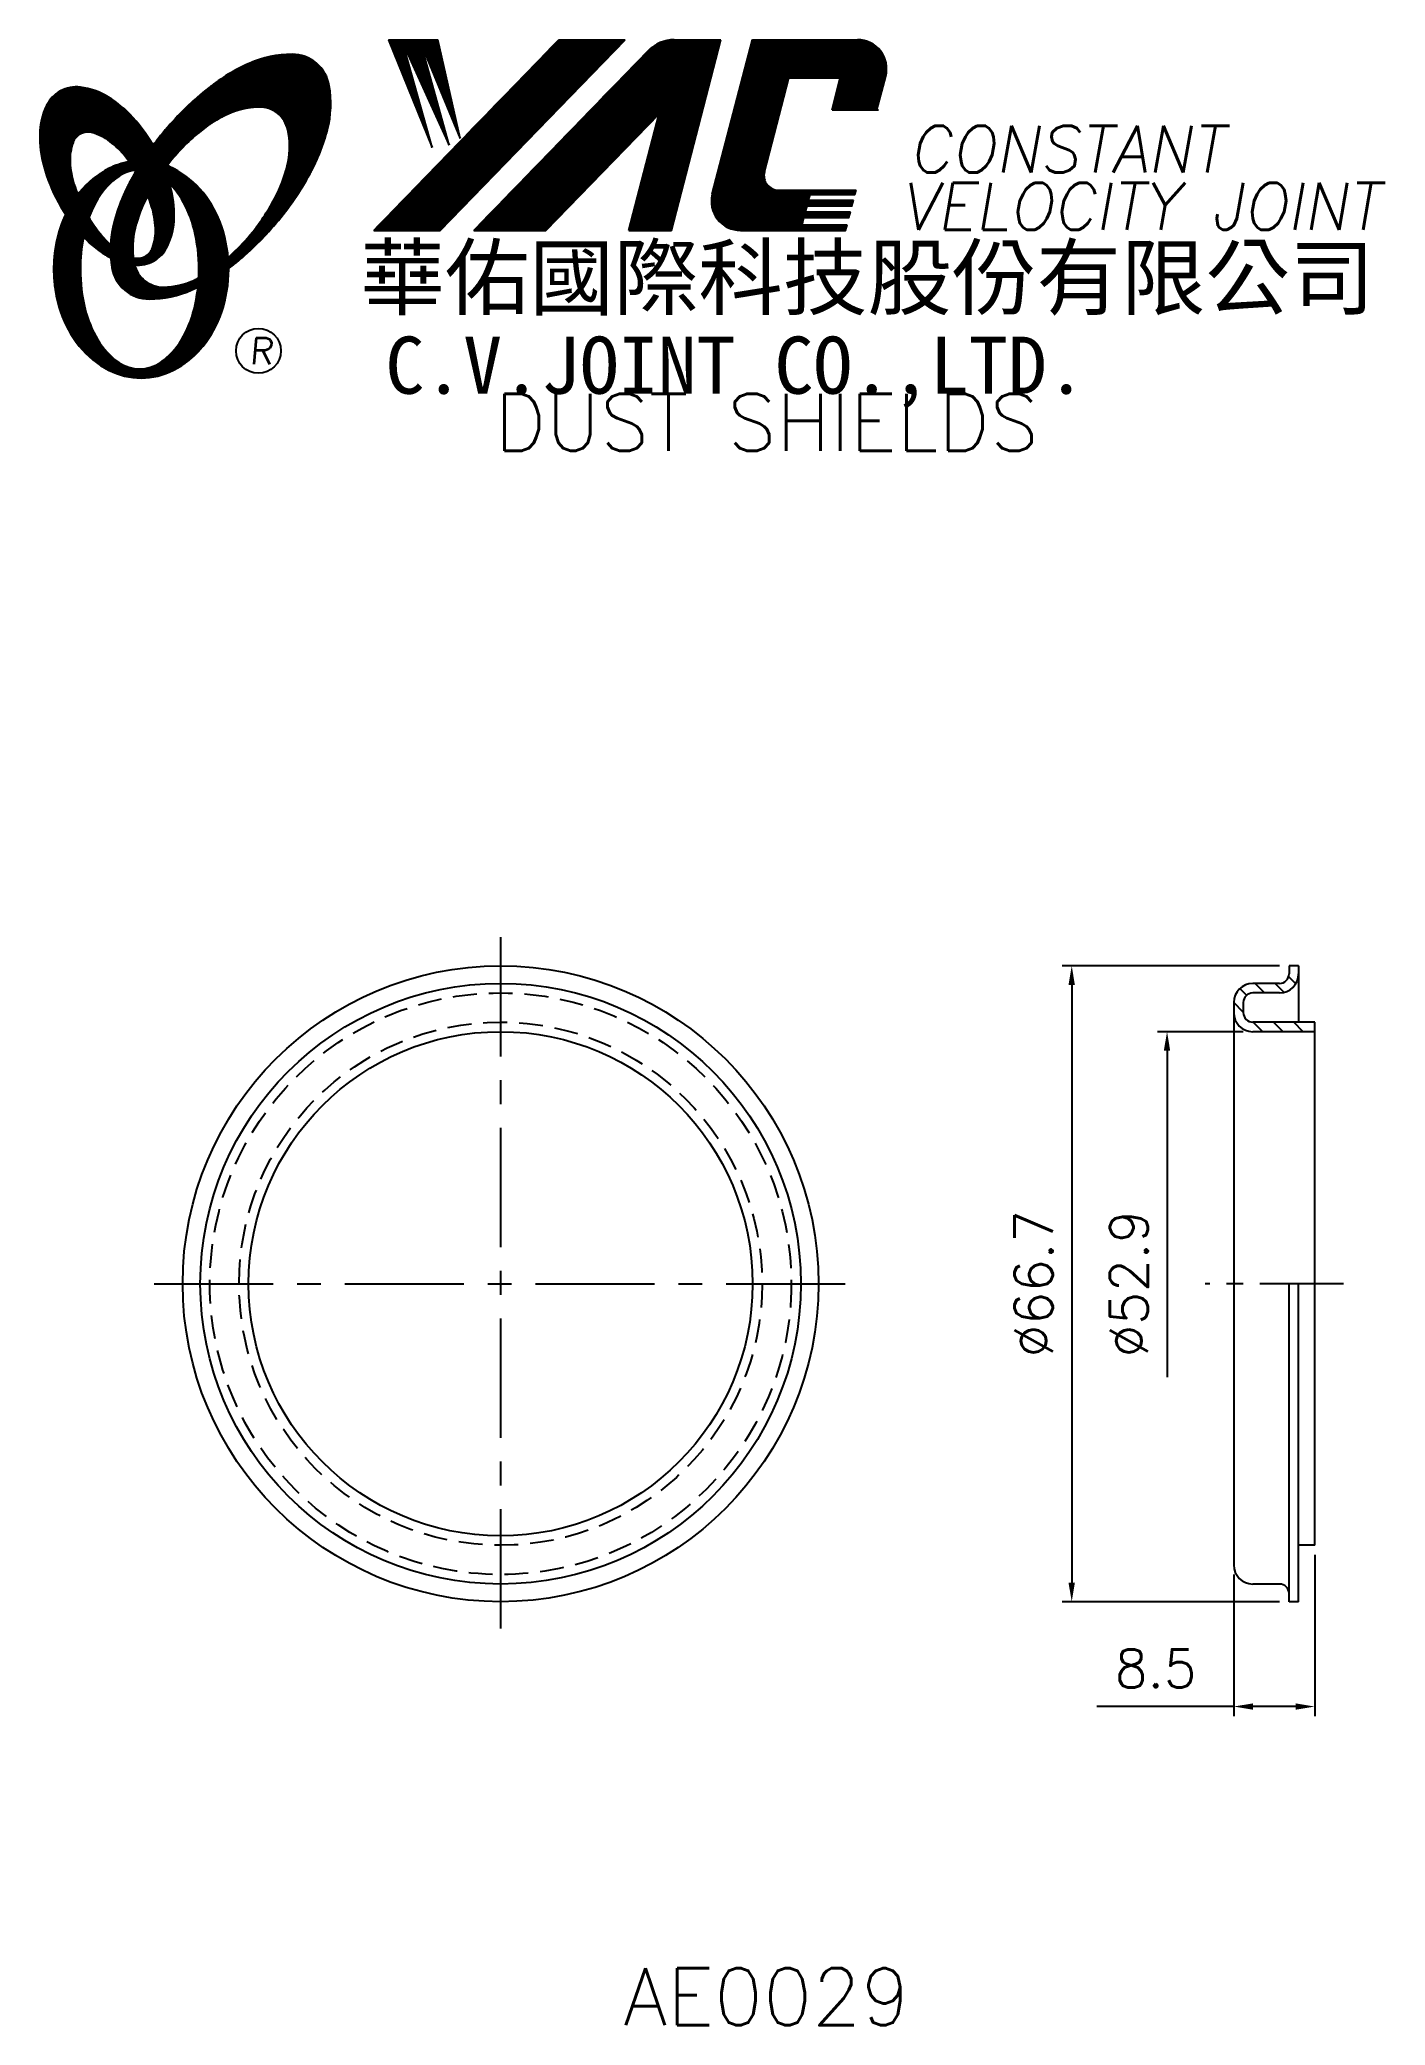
# Model space of a CAD drawing. Extents: x 544 to 685, y 340 to 548.
import ezdxf
from ezdxf.enums import TextEntityAlignment as Align

# ---------------------------------------------------------------- set-up
doc = ezdxf.new("R2010")
doc.units = 0
doc.header["$LTSCALE"] = 10
doc.header["$MEASUREMENT"] = 0
doc.linetypes.add('CENTER', pattern=[2, 1.25, -0.25, 0.25, -0.25])
doc.linetypes.add('HIDDEN', pattern=[0.375, 0.25, -0.125])
doc.layers.get('0').update_dxf_attribs({"linetype": 'CONTINUOUS'})
doc.layers.get('DEFPOINTS').update_dxf_attribs({"linetype": 'CONTINUOUS'})
doc.layers.add('4', color=7, linetype='CONTINUOUS')
doc.styles.add('CHINA', font='KAIU.TTF')
doc.styles.add('ITALICC', font='simplex.shx')
doc.dimstyles.new('STANDARD$0', dxfattribs={"dimtxt": 4, "dimasz": 2, "dimexe": 1, "dimexo": 1, "dimgap": 2, "dimtad": 1, "dimdec": 4, "dimzin": 10, "dimtxsty": 'ITALICC', "dimcen": 2, "dimclrd": 5, "dimclre": 5, "dimclrt": 18, "dimaunit": 1, "dimazin": 3, "dimtp": 0.1, "dimtfac": 0.7, "dimtdec": 4, "dimtmove": 0, "dimatfit": 3, "dimtolj": 1, "dimtzin": 10})
pattern_1 = [(45, (613.536305, 304.060158), (-0.00727476112, 0.00727476112), [])]
pattern_2 = [(45, (444.94576, 340.364567), (-0.00883883476, 0.00883883476), [])]

# ---------------------------------------------------------------- blocks, each defined once
blk = doc.blocks.new('*D4')
at = {"color": 5, "linetype": 'BYBLOCK'}
for p, q in [((670.25, 443.74), (661.25, 443.74)), ((662.25, 441.74), (662.25, 407.49))]:
    blk.add_line(p, q, dxfattribs=at)
blk.add_solid([(661.91, 441.74), (662.58, 441.74), (662.25, 443.74)], dxfattribs=at)
at = {"layer": 'DEFPOINTS', "color": 0, "linetype": 'BYBLOCK'}
for p in [(662.25, 443.74), (671.25, 443.74), (669.25, 390.86)]:
    blk.add_point(p, dxfattribs=at)
at = {"color": 18, "linetype": 'BYBLOCK', "insert": (658.25, 417.3), "char_height": 4, "attachment_point": 5, "rotation": 90, "style": 'ITALICC'}
blk.add_mtext('\\A1;∅52.9', dxfattribs=at)
blk = doc.blocks.new('*D5')
at = {"color": 5, "linetype": 'BYBLOCK'}
for p, q in [((674.05, 450.65), (651.25, 450.65)), ((652.25, 448.65), (652.25, 385.95)), ((674.05, 383.95), (651.25, 383.95))]:
    blk.add_line(p, q, dxfattribs=at)
for points in [[(651.91, 448.65), (652.58, 448.65), (652.25, 450.65)], [(651.91, 385.95), (652.58, 385.95), (652.25, 383.95)]]:
    blk.add_solid(points, dxfattribs=at)
at = {"layer": 'DEFPOINTS', "color": 0, "linetype": 'BYBLOCK'}
for p in [(675.05, 450.65), (652.25, 383.95), (675.05, 383.95)]:
    blk.add_point(p, dxfattribs=at)
at = {"color": 18, "linetype": 'BYBLOCK', "insert": (648.25, 417.3), "char_height": 4, "attachment_point": 5, "rotation": 90, "style": 'ITALICC'}
blk.add_mtext('\\A1;∅66.7', dxfattribs=at)
blk = doc.blocks.new('*D6')
at = {"color": 5, "linetype": 'BYBLOCK'}
for p, q in [((677.75, 388.86), (677.75, 371.95)), ((669.25, 386.8), (669.25, 371.95)), ((669.25, 372.95), (654.87, 372.95)), ((675.75, 372.95), (671.25, 372.95))]:
    blk.add_line(p, q, dxfattribs=at)
for points in [[(671.25, 373.28), (671.25, 372.62), (669.25, 372.95)], [(675.75, 373.28), (675.75, 372.62), (677.75, 372.95)]]:
    blk.add_solid(points, dxfattribs=at)
at = {"layer": 'DEFPOINTS', "color": 0, "linetype": 'BYBLOCK'}
for p in [(677.75, 389.86), (669.25, 387.8), (669.25, 372.95)]:
    blk.add_point(p, dxfattribs=at)
at = {"color": 18, "linetype": 'BYBLOCK', "insert": (661.06, 376.95), "char_height": 4, "attachment_point": 5, "style": 'ITALICC'}
blk.add_mtext('\\A1;8.5', dxfattribs=at)

msp = doc.modelspace()

# ---------------------------------------------------------------- hatches: boundary and pattern name
at = {"layer": '4', "linetype": 'CONTINUOUS'}
h = msp.add_hatch(dxfattribs=at)
h.set_pattern_fill('ANSI31', color=5, scale=0.1, style=0)
h.set_pattern_definition(pattern_2)
h.paths.add_polyline_path([(605.40447, 547.79555), (598.44716, 547.79555), (579.03055, 527.79179), (585.98786, 527.79179)])
h.paths.add_polyline_path([(608.95136, 540.02998), (605.77098, 527.79179), (610.25197, 527.79179), (615.4504, 547.79555), (610.55368, 547.79555, 0.202785967), (607.8196, 546.63913), (589.52547, 527.79179), (597.07238, 527.79179)])
h.paths.add_polyline_path([(622.57846, 543.79713), (627.97218, 543.79713), (627.10316, 540.45312), (631.81998, 540.45312), (632.7367, 543.98068, 0.490800957), (629.7865, 547.79555), (618.75219, 547.79555), (614.54513, 531.60666, 0.490800957), (617.49533, 527.79179), (628.52965, 527.79179), (628.68409, 528.3861), (623.96727, 528.3861), (624.16064, 529.13019), (628.87746, 529.13019), (629.03602, 529.74032), (624.3192, 529.74032), (624.48044, 530.36079), (629.19726, 530.36079), (629.35344, 530.96178), (624.63662, 530.96178), (624.79342, 531.56516), (629.51025, 531.56516), (629.62698, 532.01436), (621.48723, 532.01436, -0.490800957), (620.01213, 533.92179)])
h = msp.add_hatch(dxfattribs=at)
h.set_pattern_fill('ANSI31', color=1, scale=0.1, style=0)
h.set_pattern_definition(pattern_2)
h.paths.add_polyline_path([(585.76253, 547.79555), (580.5852, 547.79555), (585.15596, 536.49181), (582.09003, 547.44979), (586.92477, 536.72747), (583.97676, 547.44979), (588.10397, 537.43444)])
h = msp.add_hatch(dxfattribs=at)
h.set_pattern_fill('ANSI31', color=5, scale=0.082305, style=0)
h.set_pattern_definition([(45, (444.94576, 340.364567), (-0.00727476112, 0.00727476112), [])])
h.paths.add_polyline_path([(566.98123, 540.73307, -0.172879177), (568.9227, 540.07451, -0.172879177), (570.01, 538.33645, -0.104527385), (570.03778, 535.00826, -0.065680101), (568.86824, 531.60631, -0.051823203), (566.42783, 527.76392, -0.044272532), (563.75286, 524.93758, -0.020203161), (563.80644, 523.79966, 0.006517006), (564.21099, 524.11174, 0.049863361), (568.76441, 528.5248, 0.049863361), (572.35405, 533.75197, 0.063682799), (574.1751, 538.37931, 0.103597411), (574.36439, 542.96329, 0.177892575), (573.01579, 545.33356, 0.177892575), (570.4534, 546.26689, 0.103597411), (565.9656, 545.31384, 0.063682799), (561.70785, 542.74477, 0.049863361), (557.15443, 538.33171, 0.016070017), (555.88373, 536.7254, -0.007061632), (556.13101, 536.28836, -0.031648676), (557.0836, 534.25179, -0.008069351), (557.51551, 534.8161, -0.051823203), (560.69388, 538.07455, -0.065680101), (563.73581, 539.99491, -0.104527385)])
h.paths.add_polyline_path([(553.90556, 527.57175, -0.065680101), (555.07509, 530.97371, -0.006063428), (555.31903, 531.44872, 0.027613469), (554.5922, 533.03679, 0.017011252), (554.05878, 533.97177, 0.007829282), (553.56479, 533.10454, 0.063682799), (551.74375, 528.4772, 0.103597411), (551.55445, 523.89323, 0.177892575), (552.90306, 521.52295, 0.177892575), (555.46545, 520.58962, 0.103597411), (559.95325, 521.54267, 0.008811776), (560.58021, 521.83274, 0.013922709), (560.65754, 522.80255, -0.009086703), (560.20753, 522.58511, -0.104527385), (556.96211, 521.84694, -0.172879177), (555.02063, 522.50551, -0.172879177), (553.93334, 524.24356, -0.104527385)])
h = msp.add_hatch(dxfattribs=at)
h.set_pattern_fill('ANSI31', color=3, scale=0.082305, style=0)
h.set_pattern_definition(pattern_1)
h.paths.add_polyline_path([(551.18473, 541.78391, 0.106488277), (548.24285, 542.82248, 0.158297415), (546.15265, 542.42744, 0.158297415), (544.69332, 540.87975, 0.106488277), (543.9825, 537.84198, 0.071723199), (544.40055, 534.52902, 0.058080454), (545.94553, 530.71364, 0.058080454), (548.32658, 527.35585, 0.071723199), (550.89182, 525.21809, 0.020895977), (551.43201, 524.9161, -0.030777155), (551.4161, 526.29232, -0.042059526), (550.31974, 527.45508, -0.04691039), (548.70058, 529.93623, -0.04691039), (547.5723, 532.67572, -0.060581117), (547.1702, 534.93779, -0.10187153), (547.48182, 537.02599, -0.185892489), (548.26191, 537.91763, -0.185892489), (549.43855, 538.05575, -0.10187153), (551.3362, 537.13021, -0.060581117), (552.97303, 535.51794, -0.04691039), (554.5922, 533.03679, -0.04691039), (555.72048, 530.29731, -0.060581117), (556.12258, 528.03524, -0.10187153), (555.81096, 525.94704, -0.185892489), (555.03087, 525.0554, -0.185892489), (553.85423, 524.91728, -0.002013383), (553.81342, 524.9279, 0.021593804), (553.93334, 524.24356, 0.006477741), (553.95134, 524.16653, 0.14950097), (555.9239, 524.57456, 0.158297415), (557.38323, 526.12225, 0.106488277), (558.09404, 529.16002, 0.071723199), (557.676, 532.47298, 0.058080454), (556.13101, 536.28836, 0.058080454), (553.74997, 539.64616, 0.071723199)])
h = msp.add_hatch(dxfattribs=at)
h.set_pattern_fill('ANSI31', color=1, scale=0.082305, style=0)
h.set_pattern_definition(pattern_1)
h.paths.add_polyline_path([(552.27835, 533.46046, -0.120168026), (553.97014, 534.11385, 0.016865385), (553.37038, 534.99659, 0.076648372), (551.21416, 534.27767, 0.104809576), (548.1297, 531.76457, 0.005838257), (547.96276, 531.55237, 0.028089978), (548.70058, 529.93623, 0.014237292), (549.14271, 529.15119, -0.045767751), (550.06789, 531.08803, -0.106890197)])
h.paths.add_polyline_path([(548.24698, 523.70584, -0.048711043), (548.57709, 527.08618, -0.007865741), (548.32658, 527.35585, -0.037695478), (546.69071, 529.47461, 0.03042545), (546.16538, 528.17063, 0.080710289), (545.43994, 523.70584, 0.080710289), (546.16538, 519.24105, 0.089265679), (548.1297, 515.64711, 0.104809576), (551.21416, 513.13401, 0.11926607), (554.62335, 512.30907, 0.11926607), (558.03254, 513.13401, 0.104809576), (561.117, 515.64711, 0.089265679), (563.08132, 519.24105, 0.080710289), (563.80675, 523.70584, 0.080710289), (563.08132, 528.17063, 0.089265679), (561.117, 531.76457, 0.104809576), (558.03254, 534.27767, 0.025513357), (557.33931, 534.59042, 0.004818181), (557.0836, 534.25179, -0.023722145), (557.62482, 532.65504, -0.065307489), (558.86, 531.08803, -0.073950765), (560.17245, 527.8903, -0.060532391), (560.6809, 523.70584, -0.060532391), (560.17245, 519.52138, -0.073950765), (558.86, 516.32365, -0.106890197), (556.64953, 513.95122, -0.153118262), (554.46394, 513.26584, -0.153118262), (552.27835, 513.95122, -0.106890197), (550.06789, 516.32365, -0.073950765), (548.75544, 519.52138, -0.060532391)])
h = msp.add_hatch(dxfattribs=at)
h.set_pattern_fill('ANSI31', color=5, scale=12, angle=90, style=0)
h.set_pattern_definition([(135, (453.5983, 342.1232), (-1.06066, -1.06066), [])])
h.paths.add_polyline_path([(677.74668, 443.74146), (677.74668, 444.74146), (671.24668, 444.74146, -0.414213562), (670.24668, 445.74146), (670.24668, 446.80146, -0.414213562), (671.24668, 447.80146), (674.04668, 447.80146, 0.414213562), (676.04668, 449.80146), (676.04668, 450.65146), (675.04668, 450.65146), (675.04668, 449.80146, -0.414213562), (674.04668, 448.80146), (671.24668, 448.80146, 0.414213562), (669.24668, 446.80146), (669.24668, 445.74146, 0.414213562), (671.24668, 443.74146)])

# ---------------------------------------------------------------- linework, layer by layer
at = {"layer": '4', "color": 5, "linetype": 'CONTINUOUS'}
for p, q in [((579.03055, 527.79179), (598.44716, 547.79555)), ((585.98786, 527.79179), (605.40447, 547.79555)), ((598.44716, 547.79555), (605.40447, 547.79555)), ((610.25197, 527.79179), (615.4504, 547.79555)), ((610.55368, 547.79555), (615.4504, 547.79555)), ((614.54513, 531.60666), (618.75219, 547.79555)), ((618.75219, 547.79555), (629.7865, 547.79555)), ((589.52547, 527.79179), (607.8196, 546.63913)), ((620.01213, 533.92179), (622.57846, 543.79713)), ((622.57846, 543.79713), (627.97218, 543.79713)), ((627.10316, 540.45312), (627.97218, 543.79713)), ((631.81998, 540.45312), (632.7367, 543.98068)), ((597.07238, 527.79179), (608.95136, 540.02998)), ((605.77098, 527.79179), (608.95136, 540.02998)), ((627.10316, 540.45312), (631.97041, 540.45312)), ((621.48723, 532.01436), (629.62698, 532.01436)), ((624.63662, 530.96178), (624.79342, 531.56516)), ((624.79342, 531.56516), (629.51025, 531.56516)), ((629.51025, 531.56516), (629.62698, 532.01436)), ((623.96727, 528.3861), (624.16064, 529.13019)), ((624.16064, 529.13019), (628.87746, 529.13019)), ((624.3192, 529.74032), (624.48044, 530.36079)), ((624.3192, 529.74032), (629.03602, 529.74032)), ((624.48044, 530.36079), (629.19726, 530.36079)), ((624.63662, 530.96178), (629.35344, 530.96178)), ((628.87746, 529.13019), (629.03602, 529.74032)), ((629.19726, 530.36079), (629.35344, 530.96178)), ((579.03055, 527.79179), (585.98786, 527.79179)), ((589.52547, 527.79179), (597.07238, 527.79179)), ((605.77098, 527.79179), (610.25197, 527.79179)), ((617.49533, 527.79179), (628.52965, 527.79179)), ((623.96727, 528.3861), (628.68409, 528.3861)), ((628.52965, 527.79179), (628.68409, 528.3861))]:
    msp.add_line(p, q, dxfattribs=at)
at = {"layer": '4', "color": 1, "linetype": 'CONTINUOUS'}
for p, q in [((580.5852, 547.79555), (585.15596, 536.49181)), ((580.5852, 547.79555), (585.76253, 547.79555)), ((588.10397, 537.43444), (585.76253, 547.79555)), ((585.15596, 536.49181), (582.09003, 547.44979)), ((582.09003, 547.44979), (586.92477, 536.72747)), ((583.97676, 547.44979), (588.10397, 537.43444)), ((586.92477, 536.72747), (583.97676, 547.44979))]:
    msp.add_line(p, q, dxfattribs=at)
at = {"layer": '4', "color": 5, "linetype": 'CENTER'}
for p, q in [((592.33066, 453.65146), (592.33066, 380.95146)), ((555.98066, 417.30146), (628.68066, 417.30146))]:
    msp.add_line(p, q, dxfattribs=at)
at = {"layer": '4', "color": 7, "linetype": 'CONTINUOUS'}
for p, q in [((676.04668, 450.65146), (675.04668, 450.65146)), ((675.04668, 450.65146), (675.04668, 449.80146)), ((676.04668, 450.65146), (676.04668, 444.74146)), ((674.04668, 448.80146), (671.24668, 448.80146)), ((669.24668, 446.80146), (669.24668, 387.80146)), ((670.24668, 446.80146), (670.24668, 445.74146)), ((674.04668, 447.80146), (671.24668, 447.80146)), ((677.74668, 444.74146), (671.24668, 444.74146)), ((677.74668, 443.74146), (671.24668, 443.74146)), ((677.74668, 389.86146), (677.74668, 444.74146)), ((675.04668, 383.95146), (675.04668, 417.30146)), ((676.04668, 383.95146), (676.04668, 417.30146)), ((677.74668, 389.86146), (676.04668, 389.86146)), ((674.04668, 385.80146), (671.24668, 385.80146)), ((676.04668, 383.95146), (675.04668, 383.95146))]:
    msp.add_line(p, q, dxfattribs=at)
at = {"layer": '4', "color": 5, "linetype": 'CENTER', "ltscale": 0.7}
msp.add_line((680.74668, 417.30146), (666.24668, 417.30146), dxfattribs=at)
at = {"layer": '4', "color": 5, "linetype": 'CONTINUOUS'}
for points in [[(563.80644, 523.79966, 0.006517006), (564.21099, 524.11174, 0.049863361), (568.76441, 528.5248, 0.049863361), (572.35405, 533.75197, 0.063682799), (574.1751, 538.37931, 0.103597411), (574.36439, 542.96329, 0.177892575), (573.01579, 545.33356, 0.177892575), (570.4534, 546.26689, 0.103597411), (565.9656, 545.31384, 0.063682799), (561.70785, 542.74477, 0.049863361), (557.15443, 538.33171, 0.016070017), (555.88373, 536.7254)], [(563.75286, 524.93758, 0.044272532), (566.42783, 527.76392, 0.051823203), (568.86824, 531.60631, 0.065680101), (570.03778, 535.00826, 0.104527385), (570.01, 538.33645, 0.172879177), (568.9227, 540.07451, 0.172879177), (566.98123, 540.73307, 0.104527385), (563.73581, 539.99491, 0.065680101), (560.69388, 538.07455, 0.051823203), (557.51551, 534.8161, 0.008069351), (557.0836, 534.25179)], [(554.05878, 533.97177, 0.007829282), (553.56479, 533.10454, 0.063682799), (551.74375, 528.4772, 0.103597411), (551.55445, 523.89323, 0.177892575), (552.90306, 521.52295, 0.177892575), (555.46545, 520.58962, 0.103597411), (559.95325, 521.54267, 0.008811776), (560.58021, 521.83274, 0.008811776)], [(555.31903, 531.44872, 0.006063428), (555.07509, 530.97371, 0.065680101), (553.90556, 527.57175, 0.104527385), (553.93334, 524.24356, 0.172879177), (555.02063, 522.50551, 0.172879177), (556.96211, 521.84694, 0.104527385), (560.20753, 522.58511, 0.009086703), (560.65754, 522.80255, 0.009086703)]]:
    msp.add_lwpolyline(points, format="xyb", dxfattribs=at)
at = {"layer": '4', "color": 3, "linetype": 'CONTINUOUS'}
for points in [[(553.95134, 524.16653, 0.14950097), (555.9239, 524.57456, 0.158297415), (557.38323, 526.12225, 0.106488277), (558.09404, 529.16002, 0.071723199), (557.676, 532.47298, 0.058080454), (556.13101, 536.28836, 0.058080454), (553.74997, 539.64616, 0.071723199), (551.18473, 541.78391, 0.106488277), (548.24285, 542.82248, 0.158297415), (546.15265, 542.42744, 0.158297415), (544.69332, 540.87975, 0.106488277), (543.9825, 537.84198, 0.071723199), (544.40055, 534.52902, 0.058080454), (545.94553, 530.71364, 0.058080454), (548.32658, 527.35585, 0.071723199), (550.89182, 525.21809, 0.020895977), (551.43201, 524.9161, 0.020895977)], [(553.81342, 524.9279, 0.002013383), (553.85423, 524.91728, 0.185892489), (555.03087, 525.0554, 0.185892489), (555.81096, 525.94704, 0.10187153), (556.12258, 528.03524, 0.060581117), (555.72048, 530.29731, 0.04691039), (554.5922, 533.03679, 0.04691039), (552.97303, 535.51794, 0.060581117), (551.3362, 537.13021, 0.10187153), (549.43855, 538.05575, 0.185892489), (548.26191, 537.91763, 0.185892489), (547.48182, 537.02599, 0.10187153), (547.1702, 534.93779, 0.060581117), (547.5723, 532.67572, 0.04691039), (548.70058, 529.93623, 0.04691039), (550.31974, 527.45508, 0.042059526), (551.4161, 526.29232, 0.042059526)]]:
    msp.add_lwpolyline(points, format="xyb", dxfattribs=at)
at = {"layer": '4', "color": 1, "linetype": 'CONTINUOUS'}
for points in [[(546.69071, 529.47461, 0.03042545), (546.16538, 528.17063, 0.080710289), (545.43994, 523.70584, 0.080710289), (546.16538, 519.24105, 0.089265679), (548.1297, 515.64711, 0.104809576), (551.21416, 513.13401, 0.11926607), (554.62335, 512.30907, 0.11926607), (558.03254, 513.13401, 0.104809576), (561.117, 515.64711, 0.089265679), (563.08132, 519.24105, 0.080710289), (563.80675, 523.70584, 0.080710289), (563.08132, 528.17063, 0.089265679), (561.117, 531.76457, 0.104809576), (558.03254, 534.27767, 0.025513357), (557.33931, 534.59042, 0.025513357)], [(553.37038, 534.99659, 0.076648372), (551.21416, 534.27767, 0.104809576), (548.1297, 531.76457, 0.005838257), (547.96276, 531.55237, 0.005838257)], [(553.97014, 534.11385, 0.120168026), (552.27835, 533.46046, 0.106890197), (550.06789, 531.08803, 0.045767751), (549.14271, 529.15119, 0.045767751)], [(548.57709, 527.08618, 0.048711043), (548.24698, 523.70584, 0.060532391), (548.75544, 519.52138, 0.073950765), (550.06789, 516.32365, 0.106890197), (552.27835, 513.95122, 0.153118262), (554.46394, 513.26584, 0.153118262), (556.64953, 513.95122, 0.106890197), (558.86, 516.32365, 0.073950765), (560.17245, 519.52138, 0.060532391), (560.6809, 523.70584, 0.060532391), (560.17245, 527.8903, 0.073950765), (558.86, 531.08803, 0.065307489), (557.62482, 532.65504)]]:
    msp.add_lwpolyline(points, format="xyb", dxfattribs=at)
at = {"layer": '4', "color": 5, "linetype": 'CONTINUOUS'}
msp.add_circle((566.92759, 515.16012), 2.35282, dxfattribs=at)
at = {"layer": '4', "color": 7, "linetype": 'CONTINUOUS'}
for radius in [33.35, 31.5, 26.44]:
    msp.add_circle((592.33066, 417.30146), radius, dxfattribs=at)
at = {"layer": '4', "color": 5, "linetype": 'HIDDEN'}
for radius in [30.5, 27.44]:
    msp.add_circle((592.33066, 417.30146), radius, dxfattribs=at)
at = {"layer": '4', "color": 5, "linetype": 'CONTINUOUS'}
for centre, radius, start, end in [((610.55368, 543.98531), 3.81024, 90, 135.8533387), ((629.7865, 544.74736), 3.04819, 345.4326059, 90), ((621.48723, 533.53845), 1.5241, 165.4326059, 270), ((617.49533, 530.83998), 3.04819, 165.4326059, 270)]:
    msp.add_arc(centre, radius, start, end, dxfattribs=at)
at = {"layer": '4', "color": 7, "linetype": 'CONTINUOUS'}
for centre, radius, start, end in [((671.24668, 446.80146), 2, 90, 180), ((674.04668, 449.80146), 2, 270, 0), ((674.04668, 449.80146), 1, 270, 0), ((671.24668, 445.74146), 2, 180, 270), ((671.24668, 446.80146), 1, 90, 180), ((671.24668, 445.74146), 1, 180, 270), ((671.24668, 387.80146), 2, 180, 270), ((674.04668, 384.80146), 1, 0, 90)]:
    msp.add_arc(centre, radius, start, end, dxfattribs=at)

# ---------------------------------------------------------------- texts
at = {"layer": '4', "color": 5, "linetype": 'CONTINUOUS', "style": 'ITALICC'}
for s, height, oblique, p in [('CONSTANT', 4.9, 10, (635.17936, 533.86226)), ('VELOCITY JOINT', 4.9, 10, (634.30114, 527.86687)), ('R', 2.75625, 5, (565.9689, 513.75052))]:
    msp.add_text(s, height=height, dxfattribs=dict(at, oblique=oblique)).set_placement(p)
at = {"layer": '4', "color": 7, "linetype": 'CONTINUOUS', "style": 'CHINA'}
for s, height, p in [('華佑國際科技股份有限公司', 6.5, (577.61719, 519.60194)), ('C.V.JOINT CO.,LTD.', 6, (580.24583, 510.65572))]:
    msp.add_text(s, height=height, dxfattribs=at).set_placement(p)
at = {"layer": '4', "color": 18, "linetype": 'CONTINUOUS', "style": 'ITALICC'}
for s, p in [('DUST SHIELDS', (620.24855, 504.6629)), ('AE0029', (620.24855, 339.51551))]:
    msp.add_text(s, height=6, dxfattribs=at).set_placement(p, align=Align.CENTER)

# ---------------------------------------------------------------- dimensions: what is measured, and where the dimension line sits
at = {"layer": '4', "color": 7, "linetype": 'CONTINUOUS'}
dim = msp.add_linear_dim(base=(652.24673, 383.95146), p1=(675.04668, 450.65146), p2=(675.04668, 383.95146), angle=90, text='%%C66.7', dimstyle='STANDARD$0', dxfattribs=at)
dim.commit()
dim.dimension.update_dxf_attribs({"geometry": '*D5', "text_midpoint": (648.24673, 417.30146)})
dim = msp.add_linear_dim(base=(662.24667, 443.74146), p1=(669.24668, 390.86146), p2=(671.24668, 443.74146), angle=90, text='%%C52.9', dimstyle='STANDARD$0', override={"dimcen": -2, "dimse1": 1, "dimsd1": 1}, dxfattribs=at)
dim.commit()
dim.dimension.update_dxf_attribs({"geometry": '*D4', "text_midpoint": (658.24667, 417.30146)})
dim = msp.add_linear_dim(base=(669.24668, 372.95143), p1=(677.74668, 389.86146), p2=(669.24668, 387.80146), text='8.5', dimstyle='STANDARD$0', dxfattribs=at)
dim.commit()
dim.dimension.update_dxf_attribs({"geometry": '*D6', "text_midpoint": (661.05621, 376.95143)})

doc.saveas('drawing.dxf')
